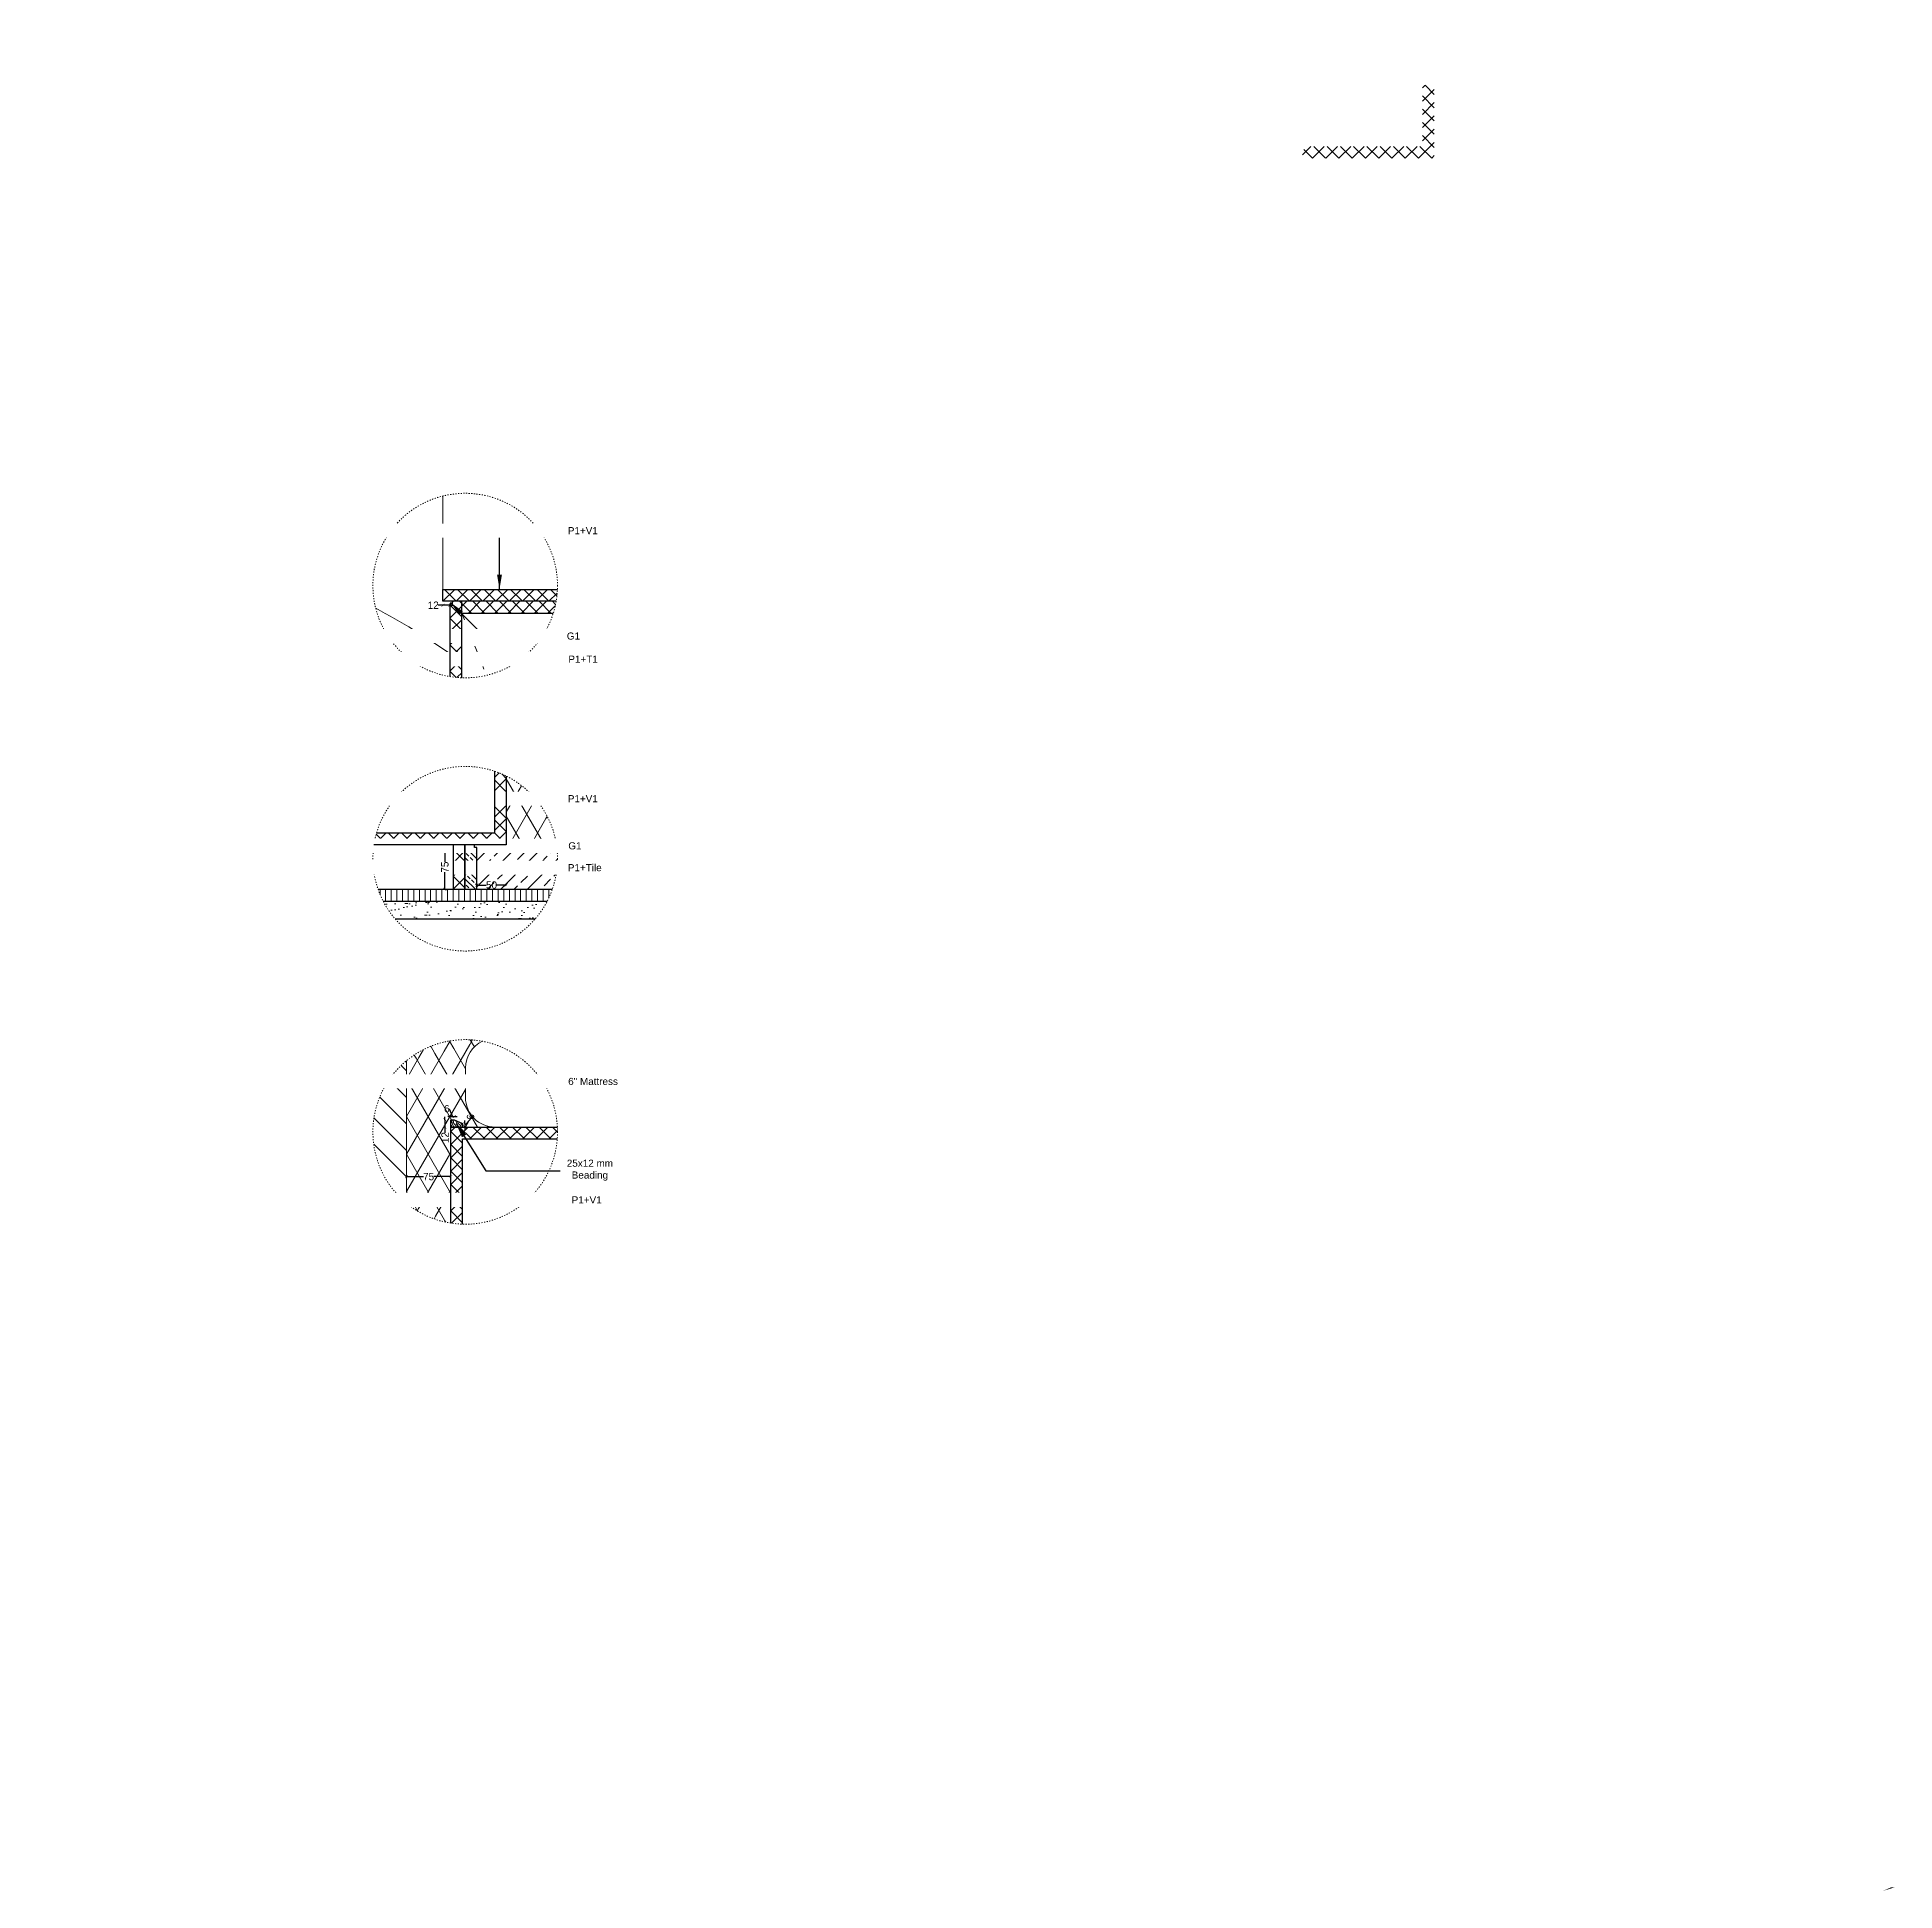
# Model space of a CAD drawing. Header units: millimetres. Extents: x 75500 to 345360, y -224327 to 19532.
# Drawn here: x 158270 to 161415, y -100023 to -96883 of the extents above; entities that cross this region are included whole.
import ezdxf

# ---------------------------------------------------------------- set-up
doc = ezdxf.new("R2010")
doc.units = ezdxf.units.MM
doc.header["$LTSCALE"] = 0.01
doc.linetypes.add('ZWCAD_ISO03W100', pattern=[30, 12, -18])
doc.layers.add('A- Ele 4', color=250, linetype='Continuous', lineweight=15, true_color=0x333333)
for name, color, linetype, lineweight in [('A-Ele 6', 250, 'Continuous', 0), ('A-WALL', 7, 'Continuous', 30), ('arch-e_0.1', 1, 'Continuous', 9), ('furniture section', 7, 'Continuous', 25), ('hatch', 251, 'Continuous', 0), ('text', 253, 'Continuous', 0)]:
    doc.layers.add(name, color=color, linetype=linetype, lineweight=lineweight)
doc.layers.add('e .05', color=253, linetype='Continuous')
doc.styles.add('ISOCP2', font='GOTHIC.TTF')
doc.styles.add('rbrr.w.a.a.wd.unit-d$0$Standard', font='arial.ttf')
doc.styles.get("Standard").update_dxf_attribs({"font": 'arial.ttf'})
doc.dimstyles.new('77', dxfattribs={"dimscale": 0.25, "dimtxt": 130, "dimasz": 100, "dimexe": 5, "dimexo": 1, "dimgap": 0.25, "dimtad": 0, "dimdec": 0, "dimrnd": 5, "dimzin": 0, "dimdsep": 46, "dimtxsty": 'ISOCP2', "dimblk": 'ARCHTICK', "dimcen": 0, "dimdle": 100, "dimclrd": 1, "dimclre": 256, "dimclrt": 256, "dimazin": 0, "dimtm": 1e-09, "dimtfac": 1, "dimtdec": 0, "dimtmove": 1, "dimatfit": 0, "dimfxl": 1, "dimtolj": 1, "dimtzin": 12, "dimlwd": -1, "dimlwe": -1, "dimarcsym": 0})
doc.dimstyles.new('MIGCS IN MM 1 100', dxfattribs={"dimtxt": 40, "dimasz": 30, "dimexe": 180, "dimexo": 100, "dimgap": 25, "dimtad": 0, "dimdec": 0, "dimzin": 0, "dimdsep": 46, "dimtxsty": 'Standard', "dimblk": 'ARCHTICK', "dimcen": 150, "dimse1": 1, "dimse2": 1, "dimclrd": 3, "dimclre": 3, "dimclrt": 3, "dimadec": 0, "dimazin": 0, "dimtfac": 1, "dimtdec": 0, "dimtix": 1, "dimtmove": 2, "dimatfit": 3, "dimfxl": 1, "dimtolj": 1, "dimtzin": 0, "dimarcsym": 0})

# ---------------------------------------------------------------- blocks, each defined once
blk = doc.blocks.new('_ARCHTICK')
at = {"color": 0, "linetype": 'ByBlock', "const_width": 0.15}
blk.add_lwpolyline([(-0.5, -0.5), (0.5, 0.5)], dxfattribs=at)
blk = doc.blocks.new('*D397')
at = {"color": 1, "lineweight": 25, "ltscale": 4, "transparency": 16777216}
for p, q in [((158894.8, -98813), (158923.9, -98813)), ((158970.3, -98813), (158941.3, -98813))]:
    blk.add_line(p, q, dxfattribs=at)
at = {"layer": 'Defpoints', "color": 0, "transparency": 16777216}
for p in [(158895.1, -98768.8), (158970.1, -98768.8), (158895.1, -98813)]:
    blk.add_point(p, dxfattribs=at)
at = {"color": 1, "lineweight": 25, "transparency": 16777216, "xscale": 5, "yscale": 5, "zscale": 5, "rotation": 180}
blk.add_blockref('_ARCHTICK', (158895.1, -98813), dxfattribs=at)
at = {"color": 1, "lineweight": 25, "transparency": 16777216, "xscale": 5, "yscale": 5, "zscale": 5}
blk.add_blockref('_ARCHTICK', (158970.1, -98813), dxfattribs=at)
at = {"transparency": 16777216, "insert": (158932.6, -98813), "char_height": 12.5, "attachment_point": 5, "style": 'ISOCP2'}
blk.add_mtext('\\A1;75', dxfattribs=at)
blk = doc.blocks.new('*D398')
at = {"color": 1, "lineweight": 25, "ltscale": 4, "transparency": 16777216}
for p, q in [((158960.4, -98717), (158960.4, -98712)), ((158960.4, -98717), (158960.4, -98729)), ((158960.4, -98729), (158960.4, -98738.9)), ((158960.4, -98729), (158960.4, -98734))]:
    blk.add_line(p, q, dxfattribs=at)
at = {"layer": 'Defpoints', "color": 0, "transparency": 16777216}
for p in [(158960.4, -98729), (158970.1, -98717), (158970.1, -98729)]:
    blk.add_point(p, dxfattribs=at)
at = {"color": 1, "lineweight": 25, "transparency": 16777216, "xscale": 5, "yscale": 5, "zscale": 5}
for p, rotation in [((158960.4, -98717), 270), ((158960.4, -98729), 90)]:
    blk.add_blockref('_ARCHTICK', p, dxfattribs=dict(at, rotation=rotation))
at = {"transparency": 16777216, "insert": (158960.4, -98747), "char_height": 12.5, "attachment_point": 5, "rotation": 90, "style": 'ISOCP2'}
blk.add_mtext('\\A1;12', dxfattribs=at)
blk = doc.blocks.new('*D399')
at = {"color": 1, "lineweight": 25, "ltscale": 4, "transparency": 16777216}
for p, q in [((158967.4, -98698), (158967.6, -98698)), ((158967.6, -98698), (158973.1, -98711.2)), ((158970.1, -98711.2), (158965.1, -98711.2)), ((158970.1, -98711.2), (158976.1, -98711.2)), ((158976.1, -98711.2), (158981.1, -98711.2))]:
    blk.add_line(p, q, dxfattribs=at)
at = {"layer": 'Defpoints', "color": 0, "transparency": 16777216}
for p in [(158970.1, -98717), (158976.1, -98711.2), (158976.1, -98717)]:
    blk.add_point(p, dxfattribs=at)
at = {"color": 1, "lineweight": 25, "transparency": 16777216, "xscale": 5, "yscale": 5, "zscale": 5}
blk.add_blockref('_ARCHTICK', (158970.1, -98711.2), dxfattribs=at)
at = {"color": 1, "lineweight": 25, "transparency": 16777216, "xscale": 5, "yscale": 5, "zscale": 5, "rotation": 180}
blk.add_blockref('_ARCHTICK', (158976.1, -98711.2), dxfattribs=at)
at = {"transparency": 16777216, "insert": (158963.5, -98698), "char_height": 12.5, "attachment_point": 5, "style": 'ISOCP2'}
blk.add_mtext('\\A1;6', dxfattribs=at)
blk = doc.blocks.new('*D400')
at = {"color": 1, "lineweight": 25, "ltscale": 4, "transparency": 16777216}
for p, q in [((159003.7, -98715.8), (158994, -98726)), ((158994, -98723), (158994, -98718)), ((158994, -98723), (158994, -98729)), ((158994, -98729), (158994, -98734)), ((159003.7, -98715.7), (159003.7, -98715.8))]:
    blk.add_line(p, q, dxfattribs=at)
at = {"layer": 'Defpoints', "color": 0, "transparency": 16777216}
for p in [(158990.1, -98723), (158990.1, -98729), (158994, -98729)]:
    blk.add_point(p, dxfattribs=at)
at = {"color": 1, "lineweight": 25, "transparency": 16777216, "xscale": 5, "yscale": 5, "zscale": 5}
for p, rotation in [((158994, -98723), 270), ((158994, -98729), 90)]:
    blk.add_blockref('_ARCHTICK', p, dxfattribs=dict(at, rotation=rotation))
at = {"transparency": 16777216, "insert": (159003.7, -98711.8), "char_height": 12.5, "attachment_point": 5, "rotation": 90, "style": 'ISOCP2'}
blk.add_mtext('\\A1;6', dxfattribs=at)
blk = doc.blocks.new('*D401')
at = {"color": 1, "lineweight": 25, "ltscale": 4, "transparency": 16777216}
for p, q in [((159013.9, -98319.1), (159030.1, -98319.1)), ((159064.4, -98319.1), (159048.2, -98319.1))]:
    blk.add_line(p, q, dxfattribs=at)
at = {"layer": 'Defpoints', "color": 0, "transparency": 16777216}
for p in [(159014.2, -98251.3), (159064.2, -98251.3), (159064.2, -98319.1)]:
    blk.add_point(p, dxfattribs=at)
at = {"color": 1, "lineweight": 25, "transparency": 16777216, "xscale": 5, "yscale": 5, "zscale": 5, "rotation": 180}
blk.add_blockref('_ARCHTICK', (159014.2, -98319.1), dxfattribs=at)
at = {"color": 1, "lineweight": 25, "transparency": 16777216, "xscale": 5, "yscale": 5, "zscale": 5}
blk.add_blockref('_ARCHTICK', (159064.2, -98319.1), dxfattribs=at)
at = {"transparency": 16777216, "insert": (159039.2, -98319.1), "char_height": 12.5, "attachment_point": 5, "style": 'ISOCP2'}
blk.add_mtext('\\A1;50', dxfattribs=at)
blk = doc.blocks.new('*D402')
at = {"color": 1, "lineweight": 25, "ltscale": 4, "transparency": 16777216}
for p, q in [((158960.2, -98251.1), (158960.2, -98280.1)), ((158960.2, -98326.6), (158960.2, -98297.5))]:
    blk.add_line(p, q, dxfattribs=at)
at = {"layer": 'Defpoints', "color": 0, "transparency": 16777216}
for p in [(158974.2, -98251.3), (158960.2, -98326.3), (158974.2, -98326.3)]:
    blk.add_point(p, dxfattribs=at)
at = {"color": 1, "lineweight": 25, "transparency": 16777216, "xscale": 5, "yscale": 5, "zscale": 5}
for p, rotation in [((158960.2, -98251.3), 90), ((158960.2, -98326.3), 270)]:
    blk.add_blockref('_ARCHTICK', p, dxfattribs=dict(at, rotation=rotation))
at = {"transparency": 16777216, "insert": (158960.2, -98288.8), "char_height": 12.5, "attachment_point": 5, "rotation": 90, "style": 'ISOCP2'}
blk.add_mtext('\\A1;75', dxfattribs=at)
blk = doc.blocks.new('*D403')
at = {"color": 1, "lineweight": 25, "ltscale": 4, "transparency": 16777216}
for p, q in [((158956.8, -97845.2), (158948.7, -97845.2)), ((158956.8, -97845.2), (158951.8, -97845.2)), ((158968.8, -97845.2), (158956.8, -97845.2)), ((158968.8, -97845.2), (158973.8, -97845.2))]:
    blk.add_line(p, q, dxfattribs=at)
at = {"layer": 'Defpoints', "color": 0, "transparency": 16777216}
for p in [(158956.8, -97842.6), (158956.8, -97845.2), (158968.8, -97842.6)]:
    blk.add_point(p, dxfattribs=at)
at = {"color": 1, "lineweight": 25, "transparency": 16777216, "xscale": 5, "yscale": 5, "zscale": 5}
blk.add_blockref('_ARCHTICK', (158956.8, -97845.2), dxfattribs=at)
at = {"color": 1, "lineweight": 25, "transparency": 16777216, "xscale": 5, "yscale": 5, "zscale": 5, "rotation": 180}
blk.add_blockref('_ARCHTICK', (158968.8, -97845.2), dxfattribs=at)
at = {"transparency": 16777216, "insert": (158940.5, -97845.2), "char_height": 12.5, "attachment_point": 5, "style": 'ISOCP2'}
blk.add_mtext('\\A1;12', dxfattribs=at)

msp = doc.modelspace()

# ---------------------------------------------------------------- hatches: boundary and pattern name
at = {"layer": 'A-Ele 6'}
h = msp.add_hatch(dxfattribs=at)
h.set_pattern_fill('ANSI31', color=256, scale=3, angle=45)
h.set_pattern_definition([(90, (155716.665, -98346.322), (-9.525, 6e-16), [])])
edge = h.paths.add_edge_path()
edge.add_arc((158994.6, -98274.6), 156.3, 332.6881, 340.6764)
edge.add_line((159142.1, -98326.3), (158847.1, -98326.3))
edge.add_arc((158994.6, -98274.6), 156.3, 199.3236, 207.3119)
edge.add_line((158855.7, -98346.3), (159133.5, -98346.3))
h = msp.add_hatch(dxfattribs=at)
h.set_pattern_fill('AR-SAND', color=256, scale=0.5, angle=45)
h.set_pattern_definition([(82.5, (155716.665, -98376.322), (-17.86907, 16.73767), [0, -19.304, 0, -21.59, 0, -20.6375]), (52.5, (155716.665, -98376.322), (-9.45055, 41.23664), [0, -10.414, 0, -17.399, 0, -6.6675]), (12.5, (155705.619, -98387.368), (27.91499, 28.01662), [0, -6.35, 0, -22.86, 0, -29.845]), (2.5, (155705.62, -98387.368), (19.11406, 34.87754), [0, -3.175, 0, -14.986, 0, -17.145])])
edge = h.paths.add_edge_path()
edge.add_line((158875.9, -98376.3), (159113.3, -98376.3))
edge.add_arc((158994.6, -98274.6), 156.3, 319.4035, 332.6881)
edge.add_line((159133.5, -98346.3), (158855.7, -98346.3))
edge.add_arc((158994.6, -98274.6), 156.3, 207.3119, 220.5965)
at = {"layer": 'arch-e_0.1'}
h = msp.add_hatch(color=256, dxfattribs=at)
h.dxf.hatch_style = 1
edge = h.paths.add_edge_path()
edge.add_line((161395.4, -100022.7), (161409.4, -100016.7))
edge.add_line((161409.4, -100016.7), (161415.4, -100016.7))
at = {"layer": 'hatch'}
h = msp.add_hatch(dxfattribs=at)
h.set_pattern_fill('ANSI37', color=256, scale=5, angle=360)
h.set_pattern_definition([(45, (158655.607, -97088.046), (-11.22532, 11.22532), []), (135, (158655.607, -97088.046), (-11.22532, -11.22532), [])])
h.paths.add_polyline_path([(158675.6, -96883), (158675.6, -97068), (160615.6, -97068), (160615.6, -96883)], flags=16)
edge = h.paths.add_edge_path()
edge.add_line((160615.6, -96883), (160615.6, -96963))
edge.add_arc((160566.1, -97111.3), 156.3, 63.5828, 71.52, ccw=False)
edge.add_line((160635.6, -96971.3), (160635.6, -97088))
edge.add_line((160635.6, -97088), (160411.5, -97088))
edge.add_arc((160566.1, -97111.3), 156.3, 163.9329, 171.4407, ccw=False)
edge.add_line((160415.8, -97068), (158675.6, -97068))
edge.add_line((158675.6, -97068), (158675.6, -96883))
edge.add_line((158675.6, -96883), (160615.6, -96883))
h = msp.add_hatch(dxfattribs=at)
h.set_pattern_fill('DIAMONDS', color=250, scale=10)
h.set_pattern_definition([(60, (157009.165, -98326.322), (-27.4963, 15.875), []), (120, (157009.165, -98326.322), (-27.4963, -15.875), [])])
edge = h.paths.add_edge_path()
edge.add_line((159139.2, -98215.1), (159139.2, -98251.3))
edge.add_line((159139.2, -98251.3), (159064.2, -98251.3))
edge.add_line((159064.2, -98251.3), (159064.2, -98134.6))
edge.add_arc((158994.6, -98274.6), 156.3, 22.3857, 63.5828, ccw=False)
edge = h.paths.add_edge_path()
edge.add_arc((159089.2, -97396.3), 50, 0, 90)
edge.add_arc((159089.2, -97396.3), 50, 0, 90, ccw=False)
edge = h.paths.add_edge_path()
edge.add_arc((158022.2, -97396.3), 50, 0, 90)
edge.add_arc((158022.2, -97396.3), 50, 0, 90, ccw=False)
h = msp.add_hatch(dxfattribs=at)
h.set_pattern_fill('ANSI37', color=256, scale=5, angle=360)
h.set_pattern_definition([(45, (158956.833, -97838.621), (-11.2253, 11.2253), []), (135, (158956.833, -97838.621), (-11.2253, -11.2253), [])])
edge = h.paths.add_edge_path()
edge.add_line((159148.6, -97838.6), (158956.8, -97838.6))
edge.add_line((158956.8, -97838.6), (158956.8, -97818.6))
edge.add_line((158956.8, -97818.6), (159150.8, -97818.6))
edge.add_arc((158994.6, -97811.9), 156.3, 350.1655, 357.5428, ccw=False)
h = msp.add_hatch(dxfattribs=at)
h.set_pattern_fill('ANSI37', color=256, scale=5, angle=360)
h.set_pattern_definition([(45, (158968.833, -98383.621), (-11.2253, 11.2253), []), (135, (158968.833, -98383.621), (-11.2253, -11.2253), [])])
edge = h.paths.add_edge_path()
edge.add_line((158968.8, -97966.1), (158968.8, -97842.6))
edge.add_line((158968.8, -97842.6), (158972.8, -97842.6))
edge.add_line((158972.8, -97842.6), (158972.8, -97838.6))
edge.add_line((158972.8, -97838.6), (158988.8, -97838.6))
edge.add_line((158988.8, -97838.6), (158988.8, -97858.6))
edge.add_line((158988.8, -97858.6), (158988.8, -97968.1))
edge.add_arc((158994.6, -97811.9), 156.3, 260.5095, 267.8822, ccw=False)
edge = h.paths.add_edge_path()
edge.add_line((158988.8, -97838.6), (159148.6, -97838.6))
edge.add_arc((158994.6, -97811.9), 156.3, 342.6185, 350.1655, ccw=False)
edge.add_line((159143.8, -97858.6), (158988.8, -97858.6))
edge.add_line((158988.8, -97858.6), (158988.8, -97838.6))
h = msp.add_hatch(dxfattribs=at)
h.set_pattern_fill('ANSI37', color=256, scale=5, angle=360)
h.set_pattern_definition([(405, (158840.016, -98251.322), (-11.2253, 11.2253), []), (495, (158840.016, -98251.322), (-11.2253, -11.2253), [])])
h.paths.add_polyline_path([(158840, -98251.3, -0.032771), (158844.4, -98231.3), (159044.2, -98231.3), (159044.2, -98126.3, -0.034646), (159064.2, -98134.6), (159064.2, -98251.3), (159010.2, -98251.3), (158994.2, -98251.3), (158974.2, -98251.3)])
h = msp.add_hatch(dxfattribs=at)
h.set_pattern_fill('ANSI37', color=256, scale=5, angle=360)
h.set_pattern_definition([(45, (158974.165, -98326.322), (-11.2253, 11.2253), []), (135, (158974.165, -98326.322), (-11.2253, -11.2253), [])])
h.paths.add_polyline_path([(158974.2, -98251.3), (158974.2, -98326.3), (158994.2, -98326.3), (158994.2, -98251.3)])
h = msp.add_hatch(dxfattribs=at)
h.set_pattern_fill('ANSI33', color=256, scale=2, angle=90)
h.set_pattern_definition([(135, (158994.165, -98326.322), (-8.9803, -8.9803), []), (135, (158994.165, -98317.342), (-8.9803, -8.9803), [6.35, -3.175])])
h.paths.add_polyline_path([(158994.2, -98251.3), (158994.2, -98326.3), (159014.2, -98326.3), (159014.2, -98255.3), (159010.2, -98255.3), (159010.2, -98251.3)])
h = msp.add_hatch(dxfattribs=at)
h.set_pattern_fill('ANSI33', color=256, scale=5)
h.set_pattern_definition([(45, (159010.165, -98326.322), (-22.4506, 22.4506), []), (45, (159032.615, -98326.322), (-22.4506, 22.4506), [15.875, -7.9375])])
edge = h.paths.add_edge_path()
edge.add_line((159142.1, -98326.3), (159014.2, -98326.3))
edge.add_line((159014.2, -98326.3), (159014.2, -98255.3))
edge.add_line((159014.2, -98255.3), (159010.2, -98255.3))
edge.add_line((159010.2, -98255.3), (159010.2, -98251.3))
edge.add_line((159010.2, -98251.3), (159149.2, -98251.3))
edge.add_arc((158994.6, -98274.6), 156.3, 340.6764, 368.5593, ccw=False)
h = msp.add_hatch(dxfattribs=at)
h.set_pattern_fill('DIAMONDS', color=250, scale=10)
h.set_pattern_definition([(60, (158895.076, -99028.95), (-27.4963, 15.875), []), (120, (158895.076, -99028.95), (-27.4963, -15.875), [])])
edge = h.paths.add_edge_path()
edge.add_line((158990.1, -98729), (158990.1, -98723))
edge.add_line((158990.1, -98723), (158976.1, -98717))
edge.add_line((158976.1, -98717), (158970.1, -98717))
edge.add_line((158970.1, -98717), (158970.1, -98729))
edge.add_line((158970.1, -98729), (158970.1, -98773.2))
edge.add_line((158970.1, -98773.2), (158970.1, -98891.7))
edge.add_arc((158994.6, -98737.3), 156.3, 230.4562, 260.9712, ccw=False)
edge.add_line((158895.1, -98857.8), (158895.1, -98773.2))
edge.add_line((158895.1, -98773.2), (158895.1, -98616.7))
edge.add_arc((158994.6, -98737.3), 156.3, 79.2228, 129.5438, ccw=False)
edge.add_arc((159045.1, -98629), 50, 115.1289, 180)
edge.add_line((158995.1, -98629), (158995.1, -98679))
edge.add_arc((159045.1, -98679), 50, 180, 270)
edge.add_line((159045.1, -98729), (158990.1, -98729))
h = msp.add_hatch(dxfattribs=at)
h.set_pattern_fill('ANSI31', color=256, scale=10, angle=90)
h.set_pattern_definition([(135, (157673.576, -99028.95), (-22.45064, -22.45064), [])])
edge = h.paths.add_edge_path()
edge.add_line((158895.1, -98857.8), (158895.1, -98773.2))
edge.add_line((158895.1, -98773.2), (158895.1, -98616.7))
edge.add_arc((158994.6, -98737.3), 156.3, 129.5438, 230.4562)
h = msp.add_hatch(dxfattribs=at)
h.set_pattern_fill('WOOD2', color=256, scale=0.3)
h.set_pattern_definition([(108.435, (158972.0574, -98728.9507), (-7.62, 15.24), [2.8916, -21.205]), (139.3987, (158971.143, -98726.2075), (-45.719993, 38.100003), [1.40506, -68.8479]), (136.8476, (158977.6962, -98725.2931), (-114.299981, 106.6800216), [3.3424, -163.77725]), (109.983, (158975.2578, -98723.0071), (-22.859996, 60.960005), [1.7838, -87.406]), (90, (158974.648, -98728.951), (-7.62, 7.62), [1.524, -6.096]), (118.4429, (158974.6482, -98727.4267), (53.339953, -99.0600287), [4.1597, -203.8258]), (84.2894, (158972.667, -98723.7691), (-7.62001, -68.579996), [1.5316, -75.04845]), (129.8056, (158972.8194, -98722.2451), (30.48002, -38.099985), [1.1903, -58.3238])])
h.paths.add_polyline_path([(158970.1, -98729), (158970.1, -98717), (158976.1, -98717), (158990.1, -98723), (158990.1, -98729)])
h = msp.add_hatch(dxfattribs=at)
h.set_pattern_fill('ANSI37', color=256, scale=5, angle=360)
h.set_pattern_definition([(45, (158970.076, -98893.531), (-11.2253, 11.2253), []), (135, (158970.076, -98893.531), (-11.2253, -11.2253), [])])
h.paths.add_polyline_path([(158970.1, -98891.7), (158970.1, -98729), (159150.7, -98729, -0.013297), (159150.9, -98737.3, -0.018713), (159150.5, -98749), (158990.1, -98749), (158990.1, -98893.5, -0.032155)])

# ---------------------------------------------------------------- linework, layer by layer
at = {"layer": 'A- Ele 4', "linetype": 'ZWCAD_ISO03W100', "ltscale": 100}
msp.add_line((158988.8, -97858.6), (159030.6, -97964.1), dxfattribs=at)
at = {"layer": 'A-Ele 6', "color": 252, "linetype": 'ZWCAD_ISO03W100', "ltscale": 15}
for centre in [(158994.6, -97811.9), (158994.6, -98274.6), (158994.6, -98737.3)]:
    msp.add_circle(centre, 156.3, dxfattribs=at)
at = {"layer": 'A-WALL'}
msp.add_line((158875.9, -98376.3), (159113.3, -98376.3), dxfattribs=at)
at = {"layer": 'e .05', "linetype": 'Continuous', "lineweight": 5}
for p, q in [((158956.8, -97660.2), (158956.8, -97818.6)), ((159064.2, -98251.3), (159149.2, -98251.3)), ((158990.1, -98723), (158990.1, -98723))]:
    msp.add_line(p, q, dxfattribs=at)
for points in [[(158843.1, -97850.4, -0.030591), (158968.8, -97927.1)], [(159023.8, -98583.7, 0.290863), (158995.1, -98629), (158995.1, -98679, 0.414214), (159045.1, -98729), (159150.7, -98729)]]:
    msp.add_lwpolyline(points, format="xyb", dxfattribs=at)
msp.add_lwpolyline([(158895.1, -98857.8), (158895.1, -98616.7)], dxfattribs=at)
at = {"layer": 'furniture section'}
for p, q in [((158988.8, -97858.6), (158988.8, -97838.6)), ((158847.1, -98326.3), (159142.1, -98326.3)), ((158855.7, -98346.3), (159133.5, -98346.3))]:
    msp.add_line(p, q, dxfattribs=at)
msp.add_lwpolyline([(159148.6, -97838.6), (158956.8, -97838.6), (158956.8, -97818.6), (159150.8, -97818.6)], dxfattribs=at)
msp.add_lwpolyline([(158990.1, -98729), (158970.1, -98729), (158970.1, -98717), (158976.1, -98717), (158990.1, -98723)], close=True, dxfattribs=at)

# ---------------------------------------------------------------- dimensions: what is measured, and where the dimension line sits
at = {"ltscale": 4}
for base, p1, p2, angle, text, override, picture, middle in [((158956.8, -97845.2), (158968.8, -97842.6), (158956.8, -97842.6), 180, '12', {"dimtxt": 50, "dimasz": 20, "dimexe": 1, "dimpost": '\\X', "dimtxsty": 'ISOCP2', "dimblk": 'ARCHTICK', "dimdle": 1, "dimse1": 1, "dimse2": 1, "dimclre": 253, "dimlwd": 25}, '*D403', (158940.5, -97845.2)), ((158976.1, -98711.2), (158970.1, -98717), (158976.1, -98717), 0, '6', {"dimtxt": 50, "dimasz": 20, "dimexe": 1, "dimpost": '\\X', "dimtxsty": 'ISOCP2', "dimblk": 'ARCHTICK', "dimdle": 1, "dimse1": 1, "dimse2": 1, "dimclre": 253, "dimlwd": 25}, '*D399', (158967.4, -98698)), ((158994, -98729), (158990.1, -98723), (158990.1, -98729), 270, '6', {"dimtxt": 50, "dimasz": 20, "dimexe": 1, "dimpost": '\\X', "dimtxsty": 'ISOCP2', "dimblk": 'ARCHTICK', "dimdle": 1, "dimse1": 1, "dimse2": 1, "dimclre": 253, "dimlwd": 25}, '*D400', (159003.7, -98715.6)), ((158960.4, -98729), (158970.1, -98717), (158970.1, -98729), 270, '12', {"dimtxt": 50, "dimasz": 20, "dimexe": 1, "dimpost": '\\X', "dimtxsty": 'ISOCP2', "dimblk": 'ARCHTICK', "dimdle": 0, "dimse1": 1, "dimse2": 1, "dimclre": 253, "dimlwd": 25}, '*D398', (158960.4, -98747))]:
    dim = msp.add_linear_dim(base=base, p1=p1, p2=p2, angle=angle, text=text, dimstyle='77', override=override, dxfattribs=at)
    dim.commit()
    dim.dimension.update_dxf_attribs({"geometry": picture, "text_midpoint": middle, "dimtype": 161})
dim = msp.add_aligned_dim(p1=(158970.1, -98768.8), p2=(158895.1, -98768.8), distance=44.2, dimstyle='77', override={"dimtxt": 50, "dimasz": 20, "dimexe": 1, "dimpost": '\\X', "dimblk": 'ARCHTICK', "dimdle": 1, "dimse1": 1, "dimse2": 1, "dimclre": 253, "dimlwd": 25}, dxfattribs=at)
dim.commit()
dim.dimension.update_dxf_attribs({"geometry": '*D397', "text_midpoint": (158932.6, -98813)})

# ---------------------------------------------------------------- leaders
at = {"layer": 'text'}
for points in [[(159052.7, -97818.6), (159052.7, -97717.8), (159168.2, -97717.8)], [(158969.9, -97840.7), (159026.7, -97897.6), (159168.2, -97897.6)], [(158976, -97936.3), (159168.2, -97936.3)], [(159064.2, -98173.3), (159168.2, -98173.3)], [(159012.8, -98253.2), (159168.2, -98253.2)], [(158994.2, -98288.8), (159168.2, -98288.8)], [(159050.3, -98650.5), (159168.2, -98650.5)], [(158979.3, -98723), (159029.6, -98803.3), (159168.2, -98803.3)], [(158980.2, -98852.2), (159168.2, -98852.2)]]:
    msp.add_leader(points, dimstyle='MIGCS IN MM 1 100', override={"dimasz": 25, "dimgap": 20, "dimclrd": 256}, dxfattribs=at)

# ---------------------------------------------------------------- next in the draw order: texts
at = {"layer": 'furniture section', "char_height": 12, "attachment_point": 3, "style": 'rbrr.w.a.a.wd.unit-d$0$Standard', "bg_fill": 2}
for s, insert, width in [('P1+V1', (159219.2, -97712.9), 435.199), ('G1', (159189, -97891.4), 435.199), ('P1+V1', (159219.2, -98166.9), 435.199), ('P1+Tile', (159225.7, -98283.7), 435.199), ('6" Mattress', (159253.2, -98645.7), 435.199), ('\\pxqc;25x12 mm Beading', (159249.7, -98784.3), 87.846), ('P1+V1', (159225.7, -98846.4), 435.199)]:
    msp.add_mtext(s, dxfattribs=dict(at, insert=insert, width=width))

# ---------------------------------------------------------------- next in the draw order: linework, layer by layer
at = {"layer": 'furniture section'}
for points in [[(158970.1, -98891.7), (158970.1, -98729), (159150.7, -98729)], [(158990.1, -98893.5), (158990.1, -98749), (159150.5, -98749)]]:
    msp.add_lwpolyline(points, dxfattribs=at)

# ---------------------------------------------------------------- next in the draw order: texts
at = {"layer": 'furniture section', "insert": (159219.2, -97930.5), "char_height": 12, "width": 435.199, "attachment_point": 3, "style": 'rbrr.w.a.a.wd.unit-d$0$Standard', "bg_fill": 2}
msp.add_mtext('P1+T1', dxfattribs=at)

# ---------------------------------------------------------------- next in the draw order: dimensions: what is measured, and where the dimension line sits
at = {"ltscale": 4}
for p1, p2, distance, picture, middle in [((158974.2, -98251.3), (158974.2, -98326.3), -14, '*D402', (158960.2, -98288.8)), ((159014.2, -98251.3), (159064.2, -98251.3), -67.7, '*D401', (159039.2, -98319.1))]:
    dim = msp.add_aligned_dim(p1=p1, p2=p2, distance=distance, dimstyle='77', override={"dimtxt": 50, "dimasz": 20, "dimexe": 1, "dimpost": '\\X', "dimblk": 'ARCHTICK', "dimdle": 1, "dimse1": 1, "dimse2": 1, "dimclre": 253, "dimlwd": 25}, dxfattribs=at)
    dim.commit()
    dim.dimension.update_dxf_attribs({"geometry": picture, "text_midpoint": middle})

# ---------------------------------------------------------------- next in the draw order: linework, layer by layer
at = {"layer": 'furniture section'}
for points in [[(159148.6, -97838.6), (158972.8, -97838.6), (158972.8, -97842.6), (158968.8, -97842.6), (158968.8, -97966.1)], [(158988.8, -97968.1), (158988.8, -97858.6), (159143.8, -97858.6)]]:
    msp.add_lwpolyline(points, dxfattribs=at)

# ---------------------------------------------------------------- next in the draw order: texts
at = {"layer": 'furniture section', "insert": (159191.6, -98246.7), "char_height": 12, "width": 435.199, "attachment_point": 3, "style": 'rbrr.w.a.a.wd.unit-d$0$Standard', "bg_fill": 2}
msp.add_mtext('G1', dxfattribs=at)

# ---------------------------------------------------------------- next in the draw order: linework, layer by layer
at = {"layer": 'furniture section'}
for points in [[(159064.2, -98134.6), (159064.2, -98251.3), (158840, -98251.3)], [(159044.2, -98126.3), (159044.2, -98231.3), (158844.4, -98231.3)]]:
    msp.add_lwpolyline(points, dxfattribs=at)
for points in [[(158994.2, -98251.3), (158974.2, -98251.3), (158974.2, -98326.3), (158994.2, -98326.3)], [(159014.2, -98255.3), (159010.2, -98255.3), (159010.2, -98251.3), (158994.2, -98251.3), (158994.2, -98326.3), (159014.2, -98326.3)]]:
    msp.add_lwpolyline(points, close=True, dxfattribs=at)

doc.saveas('drawing.dxf')
